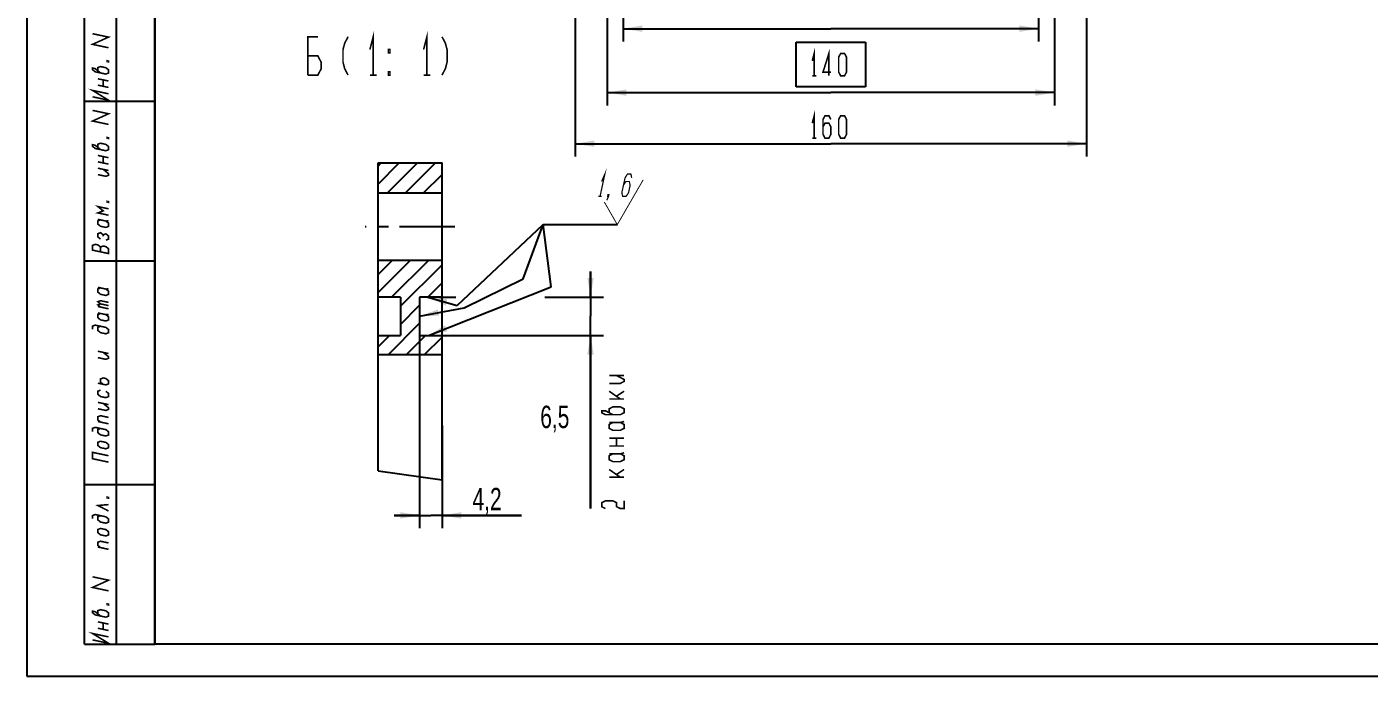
# Model space of a CAD drawing. Header units: millimetres. Extents: x 0 to 420, y 0 to 297.
# Drawn here: x 0 to 210, y 0 to 101.6 of the extents above; entities that cross this region are included whole.
import ezdxf

# ---------------------------------------------------------------- set-up
doc = ezdxf.new("R2010")
doc.units = ezdxf.units.MM
doc.header["$LTSCALE"] = 23.1
doc.linetypes.add('CENTER', pattern=[0.6, 0.375, -0.075, 0.075, -0.075])
doc.layers.get('0').update_dxf_attribs({"linetype": 'CONTINUOUS'})
for name, color, linetype in [('ALL_AXIS', 7, 'CONTINUOUS'), ('ALL_DIMENSIONS', 7, 'CONTINUOUS'), ('ALL_SURF_FIN', 7, 'CONTINUOUS')]:
    doc.layers.add(name, color=color, linetype=linetype)
doc.styles.get("Standard").update_dxf_attribs({"font": 'txt', "width": 0.7})
doc.dimstyles.new('DIMSTYLE_2', dxfattribs={"dimtxt": 3.5, "dimasz": 3, "dimexe": 0.18, "dimexo": 0.0625, "dimgap": 0.09, "dimtad": 1, "dimlfac": 2, "dimdsep": 46, "dimtxsty": 'STANDARD', "dimblk": '_FILLED', "dimblk1": '_FILLED', "dimblk2": '_FILLED', "dimcen": 0.09, "dimadec": 0, "dimazin": 0, "dimtp": 0.5, "dimtm": 0.5, "dimtfac": 1, "dimtofl": 0, "dimtmove": 0, "dimatfit": 3, "dimldrblk": '_FILLED', "dimfxl": 1, "dimtolj": 1, "dimarcsym": 0})
doc.dimstyles.new('DIMSTYLE_3', dxfattribs={"dimtxt": 3.5, "dimasz": 3, "dimexe": 0.18, "dimexo": 0.0625, "dimgap": 0.09, "dimtad": 1, "dimdec": 5, "dimlfac": 2, "dimdsep": 46, "dimtxsty": 'STANDARD', "dimblk": '_FILLED', "dimblk1": '_FILLED', "dimblk2": '_FILLED', "dimcen": 0.09, "dimadec": 0, "dimazin": 0, "dimtp": 0.5, "dimtm": 0.5, "dimtfac": 1, "dimtdec": 5, "dimtofl": 0, "dimtmove": 0, "dimatfit": 3, "dimldrblk": '_FILLED', "dimfxl": 1, "dimtolj": 1, "dimarcsym": 0})
doc.dimstyles.new('DIMSTYLE_7', dxfattribs={"dimtxt": 3.5, "dimasz": 3, "dimexe": 0.18, "dimexo": 0.0625, "dimgap": 0.09, "dimtad": 1, "dimdec": 5, "dimdsep": 46, "dimtxsty": 'STANDARD', "dimblk": '_FILLED', "dimblk1": '_FILLED', "dimblk2": '_FILLED', "dimcen": 0.09, "dimadec": 0, "dimazin": 0, "dimtp": 0.1, "dimtm": 0.1, "dimtfac": 1, "dimtdec": 5, "dimtofl": 0, "dimtmove": 0, "dimatfit": 3, "dimldrblk": '_FILLED', "dimfxl": 1, "dimtolj": 1, "dimarcsym": 0})
doc.dimstyles.get("Standard").update_dxf_attribs({"dimtxt": 3.5, "dimasz": 3, "dimexe": 0.18, "dimexo": 0.0625, "dimgap": 0.09, "dimtad": 1, "dimdec": 5, "dimdsep": 46, "dimtxsty": 'STANDARD', "dimblk": '_FILLED', "dimblk1": '_FILLED', "dimblk2": '_FILLED', "dimcen": 0.09, "dimadec": 0, "dimazin": 0, "dimtol": 1, "dimtp": 1e-05, "dimtm": 1e-05, "dimtfac": 1, "dimtdec": 5, "dimtofl": 0, "dimtmove": 0, "dimatfit": 3, "dimldrblk": '_FILLED', "dimfxl": 1, "dimtolj": 1, "dimarcsym": 0})

# ---------------------------------------------------------------- blocks, each defined once
blk = doc.blocks.new('_FILLED')
at = {"color": 0, "linetype": 'ByBlock'}
blk.add_solid([(0, 0), (-1, 0.167), (-1, -0.167)], dxfattribs=at)
blk = doc.blocks.new('*D3')
at = {"layer": 'ALL_DIMENSIONS', "color": 2, "linetype": 'Continuous'}
for p, q in [((85.79, 122.62), (85.79, 81.34)), ((165.79, 121.32), (165.79, 81.34)), ((85.79, 83.34), (125.79, 83.34)), ((165.79, 83.34), (125.79, 83.34))]:
    blk.add_line(p, q, dxfattribs=at)
at = {"layer": 'ALL_DIMENSIONS', "color": 2, "linetype": 'Continuous', "xscale": 3, "yscale": 3, "zscale": 3, "rotation": 180}
blk.add_blockref('_FILLED', (85.79, 83.34), dxfattribs=at)
at = {"layer": 'ALL_DIMENSIONS', "color": 2, "linetype": 'Continuous', "xscale": 3, "yscale": 3, "zscale": 3}
blk.add_blockref('_FILLED', (165.79, 83.34), dxfattribs=at)
blk = doc.blocks.new('*D9')
at = {"layer": 'ALL_DIMENSIONS', "color": 2, "linetype": 'Continuous'}
for p, q in [((90.79, 150.34), (90.79, 89.34)), ((160.79, 149.23), (160.79, 89.34)), ((90.79, 91.34), (125.79, 91.34)), ((160.79, 91.34), (125.79, 91.34))]:
    blk.add_line(p, q, dxfattribs=at)
at = {"layer": 'ALL_DIMENSIONS', "color": 2, "linetype": 'Continuous', "xscale": 3, "yscale": 3, "zscale": 3, "rotation": 180}
blk.add_blockref('_FILLED', (90.79, 91.34), dxfattribs=at)
at = {"layer": 'ALL_DIMENSIONS', "color": 2, "linetype": 'Continuous', "xscale": 3, "yscale": 3, "zscale": 3}
blk.add_blockref('_FILLED', (160.79, 91.34), dxfattribs=at)
blk = doc.blocks.new('*D10')
at = {"layer": 'ALL_DIMENSIONS', "color": 2, "linetype": 'Continuous'}
for p, q in [((93.29, 121.71), (93.29, 99.34)), ((158.29, 121.71), (158.29, 99.34)), ((93.29, 101.34), (125.79, 101.34)), ((158.29, 101.34), (125.79, 101.34))]:
    blk.add_line(p, q, dxfattribs=at)
at = {"layer": 'ALL_DIMENSIONS', "color": 2, "linetype": 'Continuous', "xscale": 3, "yscale": 3, "zscale": 3, "rotation": 180}
blk.add_blockref('_FILLED', (93.29, 101.34), dxfattribs=at)
at = {"layer": 'ALL_DIMENSIONS', "color": 2, "linetype": 'Continuous', "xscale": 3, "yscale": 3, "zscale": 3}
blk.add_blockref('_FILLED', (158.29, 101.34), dxfattribs=at)
blk = doc.blocks.new('*D17')
at = {"layer": 'ALL_DIMENSIONS', "color": 2, "linetype": 'Continuous'}
for p, q in [((61.45, 53.33), (61.45, 23.16)), ((64.95, 39.23), (64.95, 23.16)), ((61.45, 25.16), (57.45, 25.16)), ((57.45, 25.16), (63.2, 25.16)), ((77.38, 25.16), (63.2, 25.16)), ((64.95, 25.16), (77.38, 25.16))]:
    blk.add_line(p, q, dxfattribs=at)
at = {"layer": 'ALL_DIMENSIONS', "color": 2, "linetype": 'Continuous', "xscale": 3, "yscale": 3, "zscale": 3}
blk.add_blockref('_FILLED', (61.45, 25.16), dxfattribs=at)
at = {"layer": 'ALL_DIMENSIONS', "color": 2, "linetype": 'Continuous', "xscale": 3, "yscale": 3, "zscale": 3, "rotation": 180}
blk.add_blockref('_FILLED', (64.95, 25.16), dxfattribs=at)
blk = doc.blocks.new('*D18')
at = {"layer": 'ALL_DIMENSIONS', "color": 2, "linetype": 'Continuous'}
for p, q in [((88.19, 59.33), (88.19, 63.33)), ((88.19, 63.33), (88.19, 56.33)), ((64.58, 59.33), (67.12, 59.33)), ((81.06, 59.33), (90.19, 59.33)), ((88.19, 26.23), (88.19, 56.33)), ((64.95, 53.33), (90.19, 53.33)), ((88.19, 53.33), (88.19, 26.23))]:
    blk.add_line(p, q, dxfattribs=at)
at = {"layer": 'ALL_DIMENSIONS', "color": 2, "linetype": 'Continuous', "xscale": 3, "yscale": 3, "zscale": 3}
for p, rotation in [((88.19, 59.33), 270), ((88.19, 53.33), 90)]:
    blk.add_blockref('_FILLED', p, dxfattribs=dict(at, rotation=rotation))
blk = doc.blocks.new('SF1_BL2', base_point=(92.93, 74.62))
at = {"layer": 'ALL_SURF_FIN', "color": 2, "linetype": 'Continuous'}
for points, const_width in [([(89.92, 77.41), (90.43, 78.58), (89.68, 75.08)], 0.194), ([(92.38, 70.67), (96.43, 77.68)], 0.146), ([(94.64, 77.99), (94.5, 78.58), (93.97, 78.58), (93.59, 77.99), (93.09, 75.66), (93.23, 75.08), (93.75, 75.08), (94.14, 75.66), (94.39, 76.83), (94.25, 77.41), (93.72, 77.41), (93.34, 76.83)], 0.194), ([(89.42, 75.08), (89.95, 75.08)], 0.194), ([(92.38, 70.67), (90.35, 74.2)], 0.146), ([(91, 75.08), (90.87, 75.08), (90.93, 75.37), (91.06, 75.37), (91, 75.08), (90.74, 74.49)], 0.194)]:
    blk.add_lwpolyline(points, dxfattribs=dict(at, const_width=const_width))

msp = doc.modelspace()

# ---------------------------------------------------------------- linework, layer by layer
at = {"color": 7, "linetype": 'Continuous'}
for p, q in [((0, 297), (0, 0)), ((20, 292), (20, 5)), ((9, 5), (9, 150)), ((14, 5), (14, 150)), ((20, 5), (20, 150)), ((9, 90), (20, 90)), ((54.9547222, 32.125022), (54.9547222, 80.331501)), ((54.9547222, 80.331501), (64.9547222, 80.331501)), ((64.9547222, 30.7205576), (64.9547222, 80.331501)), ((64.9547222, 75.581501), (54.9547222, 75.581501)), ((9, 65), (20, 65)), ((64.9547222, 65.081501), (54.9547222, 65.081501)), ((58.4547222, 59.331501), (54.9547222, 59.331501)), ((58.4547222, 59.331501), (58.4547222, 53.331501)), ((61.4547222, 59.331501), (61.4547222, 53.331501)), ((64.9547222, 59.331501), (61.4547222, 59.331501)), ((54.9547222, 53.331501), (58.4547222, 53.331501)), ((61.4547222, 53.331501), (64.9547222, 53.331501)), ((54.9547222, 50.331501), (64.9547222, 50.331501)), ((54.9547222, 32.125022), (64.9547222, 30.7205576)), ((9, 30), (20, 30)), ((9, 5), (20, 5)), ((415, 5), (20, 5)), ((0, 0), (420, 0))]:
    msp.add_line(p, q, dxfattribs=at)
at = {"color": 2, "linetype": 'Continuous'}
for p, q in [((54.9547222, 79.8447761), (55.4414471, 80.331501)), ((54.9547222, 77.016346), (58.2698741, 80.331501)), ((56.3483012, 75.581501), (61.0983012, 80.331501)), ((59.1767284, 75.581501), (63.9267283, 80.331501)), ((62.0051554, 75.581501), (64.9547222, 78.5310707)), ((64.8335827, 75.581501), (64.9547222, 75.7026405)), ((54.9547222, 62.8742103), (57.1620098, 65.081501)), ((54.9547222, 60.0457878), (59.9904369, 65.081501)), ((57.0688639, 59.331501), (62.8188639, 65.081501)), ((58.4547222, 57.8889351), (64.9547222, 64.3889351)), ((62.7257183, 59.331501), (64.9547222, 61.5605049)), ((58.4547222, 55.0605049), (61.4547222, 58.0605049)), ((56.5541454, 50.331501), (61.4547222, 55.2320747)), ((54.9547222, 51.5605049), (56.7257183, 53.331501)), ((59.3825725, 50.331501), (62.3825725, 53.331501)), ((62.2109995, 50.331501), (64.9547222, 53.075222))]:
    msp.add_line(p, q, dxfattribs=at)
at = {"color": 2, "linetype": 'Continuous', "const_width": 0.25}
for points in [[(53.6647412, 98.0725708), (54.1897412, 100.0725696), (54.1897412, 94.0725604)], [(62.0647412, 98.0725708), (62.5897412, 100.0725696), (62.5897412, 94.0725604)], [(12.7779261, 98.3541687), (10.277926, 98.8855518), (12.7779261, 100.0208386), (10.277926, 100.5522217)], [(43.9522412, 94.0725604), (43.9522412, 100.0725696), (45.5272412, 100.0725696)], [(50.2522412, 100.0725696), (49.7272412, 99.0725702), (49.4647412, 98.0725708), (49.4647412, 96.0725592), (49.7272412, 95.0725598), (50.2522412, 94.0725604)], [(64.9522412, 100.0725696), (65.4772412, 99.0725702), (65.7397412, 98.0725708), (65.7397412, 96.0725592), (65.4772412, 95.0725598), (64.9522412, 94.0725604)], [(43.9522412, 94.0725604), (45.5272412, 94.0725604), (46.0522412, 95.0725598), (46.0522412, 96.0725592), (45.5272412, 97.0725586), (43.9522412, 97.0725586)], [(56.8147412, 97.5725647), (56.5522412, 97.5725647), (56.5522412, 98.0725708), (56.8147412, 98.0725708), (56.8147412, 97.5725647)], [(11.5279261, 94.4115289), (10.6945927, 95.0886584), (10.277926, 95.1772266), (10.277926, 94.9272235), (10.6945927, 94.5886652), (12.3612594, 94.2343927), (12.7779261, 94.3958276), (12.7779261, 94.8958337), (12.3612594, 95.2344049), (11.5279261, 95.4115283), (11.1112594, 95.2500934), (11.1112594, 94.7501001)], [(12.7779261, 96.2708313), (12.7779261, 96.1458362), (12.5695924, 96.1901202), (12.5695924, 96.3151154), (12.7779261, 96.2708313)], [(56.8147412, 94.0725604), (56.5522412, 94.0725604), (56.5522412, 94.5725665), (56.8147412, 94.5725665), (56.8147412, 94.0725604)], [(11.1112594, 93.5000977), (12.7779261, 93.145838)], [(12.7779261, 92.1458386), (11.1112594, 92.5000983)], [(11.9445927, 92.322962), (11.9445927, 93.3229614)], [(53.6647412, 94.0725604), (54.7147412, 94.0725604)], [(62.0647412, 94.0725604), (63.1147412, 94.0725604)], [(10.277926, 90.6772229), (12.7779261, 90.145827), (10.277926, 91.6772223), (12.7779261, 91.1458392)], [(12.7779261, 86.3541632), (10.277926, 86.8855591), (12.7779261, 88.0208331), (10.277926, 88.552229)], [(12.7779261, 84.2708386), (12.7779261, 84.1458307), (12.5695924, 84.1901147), (12.5695924, 84.3151099), (12.7779261, 84.2708386)], [(11.5279261, 82.4115234), (10.6945927, 83.0886658), (10.277926, 83.1772211), (10.277926, 82.9272308), (10.6945927, 82.5886597), (12.3612594, 82.2344), (12.7779261, 82.395835), (12.7779261, 82.8958282), (12.3612594, 83.2343994), (11.5279261, 83.4115228), (11.1112594, 83.2500879), (11.1112594, 82.7500946)], [(11.1112594, 81.5000922), (12.7779261, 81.1458325)], [(12.7779261, 80.1458331), (11.1112594, 80.5000928)], [(11.9445927, 80.3229694), (11.9445927, 81.3229687)], [(11.1112594, 79.5000934), (12.7779261, 79.1458337)], [(11.1112594, 78.500094), (12.3612594, 78.2343961), (12.7779261, 78.395831), (12.7779261, 78.645834), (11.9445927, 79.32297)], [(12.7779261, 72.1458316), (11.1112594, 72.5000912), (11.9445927, 72.8229611), (11.1112594, 73.500097), (12.7779261, 73.145831)], [(12.7779261, 74.2708319), (12.7779261, 74.1458304), (12.5695924, 74.1901144), (12.5695924, 74.315116), (12.7779261, 74.2708319)], [(11.1112594, 71.5000919), (12.3612594, 71.2344003), (12.7779261, 71.2708337)], [(11.5279261, 71.4115302), (11.1112594, 71.2500952), (11.1112594, 70.7500955), (11.5279261, 70.4115308), (12.3612594, 70.2344009), (12.7779261, 70.3958359), (12.7779261, 70.8958356), (12.3612594, 71.2344003)], [(12.3612594, 68.2343958), (12.7779261, 68.3958307), (12.7779261, 68.8958304), (12.3612594, 69.2344016), (11.9445927, 69.0729666), (11.5279261, 69.4115314), (11.1112594, 69.2500964), (11.1112594, 68.7500967), (11.5279261, 68.411532)], [(12.7779261, 66.1458353), (12.7779261, 66.8958316), (12.3612594, 67.2343964), (11.9445927, 67.3229645), (11.5279261, 67.1615295), (11.1112594, 67.5000943), (10.6945927, 67.5886624), (10.277926, 67.4272275), (10.277926, 66.6772247), (12.7779261, 66.1458353)], [(11.5279261, 66.4115268), (11.5279261, 67.1615295)], [(11.9445927, 68.8229636), (11.9445927, 69.0729666)], [(11.1112594, 60.8542621), (12.3612594, 60.5885641), (12.7779261, 60.6249976)], [(11.5279261, 58.2656955), (11.1112594, 58.6042603), (11.5279261, 58.7656952), (12.7779261, 58.4999973)], [(11.5279261, 60.765694), (11.1112594, 60.604259), (11.1112594, 60.1042593), (11.5279261, 59.7656946), (12.3612594, 59.5885648), (12.7779261, 59.7499997), (12.7779261, 60.2499994), (12.3612594, 60.5885641)], [(11.5279261, 57.7656958), (11.1112594, 58.1042606), (11.5279261, 58.2656955), (12.7779261, 57.9999976)], [(12.7779261, 57.4999979), (11.1112594, 57.8542639)], [(11.1112594, 56.8542581), (12.3612594, 56.5885666), (12.7779261, 56.625)], [(11.5279261, 56.7656964), (11.1112594, 56.6042615), (11.1112594, 56.1042618), (11.5279261, 55.765697), (12.3612594, 55.5885672), (12.7779261, 55.7500021), (12.7779261, 56.2500018), (12.3612594, 56.5885666)], [(11.5279261, 54.7656976), (11.1112594, 54.6042627), (11.1112594, 54.104263), (11.5279261, 53.7656982), (12.3612594, 53.5885684), (12.7779261, 53.7499969), (12.7779261, 54.2500031), (12.3612594, 54.5885678), (10.6945927, 54.9428275), (10.277926, 54.7813925), (10.277926, 54.2813928)], [(11.1112594, 50.8542618), (12.7779261, 50.5000021)], [(11.1112594, 49.8542624), (12.3612594, 49.5885645), (12.7779261, 49.7499994), (12.7779261, 50.0000024), (11.9445927, 50.677132)], [(11.1112594, 45.8542584), (12.3612594, 45.5885669), (12.7779261, 45.7500018), (12.7779261, 46.2500015), (12.3612594, 46.5885663), (11.9445927, 46.677128), (11.5279261, 46.5156931), (11.5279261, 46.0156934), (11.9445927, 45.6771286)], [(11.5279261, 44.7656973), (11.1112594, 44.6042624), (11.1112594, 44.1042627), (11.5279261, 43.7656979), (12.3612594, 43.5885681), (12.7779261, 43.7500031), (12.7779261, 44.2500027), (12.3612594, 44.5885675)], [(11.1112594, 42.8542603), (12.7779261, 42.5000006)], [(11.1112594, 41.8542609), (12.3612594, 41.5885629), (12.7779261, 41.7499979), (12.7779261, 42.0000009), (11.9445927, 42.6771304)], [(11.5279261, 39.765694), (11.1112594, 40.1042587), (11.1112594, 40.6042584), (11.5279261, 40.7656934), (12.7779261, 40.5000018)], [(12.7779261, 39.5000024), (11.1112594, 39.8542621)], [(11.5279261, 38.7656946), (11.1112594, 38.6042596), (11.1112594, 38.1042599), (11.5279261, 37.7656952), (12.3612594, 37.5885654), (12.7779261, 37.7500003), (12.7779261, 38.25), (12.3612594, 38.5885648), (10.6945927, 38.9428244), (10.277926, 38.7813895), (10.277926, 38.2813898)], [(12.3612594, 35.5885666), (12.7779261, 35.7500015), (12.7779261, 36.2500012), (12.3612594, 36.588566), (11.5279261, 36.7656958), (11.1112594, 36.6042609), (11.1112594, 36.1042612), (11.5279261, 35.7656964), (12.3612594, 35.5885666)], [(12.7779261, 33.4999997), (10.277926, 34.0313892), (10.277926, 35.0313885), (12.7779261, 34.4999991)], [(12.7779261, 27.9791684), (12.7779261, 27.8541669), (12.5695924, 27.8984509), (12.5695924, 28.0234525), (12.7779261, 27.9791684)], [(11.5279261, 25.1198602), (11.1112594, 24.9584285), (11.1112594, 24.4584288), (11.5279261, 24.1198608), (12.3612594, 23.942731), (12.7779261, 24.104166), (12.7779261, 24.6041656), (12.3612594, 24.9427304), (10.6945927, 25.2969901), (10.277926, 25.1355551), (10.277926, 24.6355586)], [(12.7779261, 25.8541681), (11.1112594, 26.7084274), (12.7779261, 26.8541675)], [(12.3612594, 21.9427322), (12.7779261, 22.1041672), (12.7779261, 22.6041669), (12.3612594, 22.9427316), (11.5279261, 23.1198615), (11.1112594, 22.9584265), (11.1112594, 22.4584268), (11.5279261, 22.1198621), (12.3612594, 21.9427322)], [(11.5279261, 20.1198633), (11.1112594, 20.458428), (11.1112594, 20.9584277), (11.5279261, 21.1198627), (12.7779261, 20.8541679)], [(12.7779261, 19.8541653), (11.1112594, 20.2084282)], [(12.7779261, 13.3541661), (10.277926, 13.8855588), (12.7779261, 15.0208328), (10.277926, 15.5522255)], [(11.5279261, 9.4115295), (10.6945927, 10.0886591), (10.277926, 10.177224), (10.277926, 9.9272241), (10.6945927, 9.5886594), (12.3612594, 9.2343997), (12.7779261, 9.3958347), (12.7779261, 9.8958344), (12.3612594, 10.2343991), (11.5279261, 10.4115289), (11.1112594, 10.250094), (11.1112594, 9.7500943)], [(12.7779261, 11.2708319), (12.7779261, 11.1458336), (12.5695924, 11.1901144), (12.5695924, 11.315116), (12.7779261, 11.2708319)], [(11.1112594, 8.5000951), (12.7779261, 8.1458322)], [(11.9445927, 7.3229626), (11.9445927, 8.3229652)], [(10.277926, 5.6772235), (12.7779261, 5.145834), (10.277926, 6.6772261), (12.7779261, 6.1458334)], [(12.7779261, 7.1458328), (11.1112594, 7.5000957)]]:
    msp.add_lwpolyline(points, dxfattribs=at)
at = {"layer": 'ALL_AXIS', "color": 7, "linetype": 'CENTER'}
msp.add_line((66.9547222, 70.331501), (52.9547222, 70.331501), dxfattribs=at)
at = {"layer": 'ALL_DIMENSIONS', "color": 2, "linetype": 'Continuous'}
for p, q in [((120.3600408, 99.2144781), (131.2100408, 99.2144781)), ((120.3600408, 92.2144781), (120.3600408, 99.2144781)), ((131.2100408, 99.2144781), (131.2100408, 92.2144781)), ((131.2100408, 92.2144781), (120.3600408, 92.2144781))]:
    msp.add_line(p, q, dxfattribs=at)
at = {"layer": 'ALL_DIMENSIONS', "color": 2, "linetype": 'Continuous', "const_width": 0.25}
for points in [[(122.8756604, 96.2978119), (123.1819189, 97.4644757), (123.1819189, 93.9644843)], [(125.4787939, 93.9644843), (125.4787939, 97.4644757), (124.5600439, 94.5478162), (125.7850397, 94.5478162)], [(127.3162939, 93.9644843), (127.0100354, 94.5478162), (127.0100354, 96.8811438), (127.3162939, 97.4644757), (127.9287854, 97.4644757), (128.2350439, 96.8811438), (128.2350439, 94.5478162), (127.9287854, 93.9644843), (127.3162939, 93.9644843)], [(122.8756604, 93.9644843), (123.4881647, 93.9644843)], [(122.8756604, 86.5478082), (123.1819189, 87.714472), (123.1819189, 84.2144806)], [(125.7850397, 87.1311401), (125.4787939, 87.714472), (124.8662897, 87.714472), (124.5600439, 87.1311401), (124.5600439, 84.7978125), (124.8662897, 84.2144806), (125.4787939, 84.2144806), (125.7850397, 84.7978125), (125.7850397, 85.9644763), (125.4787939, 86.5478082), (124.8662897, 86.5478082), (124.5600439, 85.9644763)], [(127.3162939, 84.2144806), (127.0100354, 84.7978125), (127.0100354, 87.1311401), (127.3162939, 87.714472), (127.9287854, 87.714472), (128.2350439, 87.1311401), (128.2350439, 84.7978125), (127.9287854, 84.2144806), (127.3162939, 84.2144806)], [(122.8756604, 84.2144806), (123.4881647, 84.2144806)], [(91.1034384, 45.8256757), (92.8534406, 45.8256757), (93.4367725, 46.1319278), (93.4367725, 46.4381735), (92.2701086, 47.0506778)], [(91.1034384, 47.0506778), (93.4367725, 47.0506778)], [(92.8534406, 43.3756778), (91.1034384, 44.6006735)], [(92.2701086, 43.8350528), (93.4367725, 44.6006735)], [(91.6867767, 40.9256735), (90.5201065, 41.5381778), (89.9367746, 41.5381778), (89.9367746, 41.2319257), (90.5201065, 40.9256735), (92.8534406, 40.9256735), (93.4367725, 41.2319257), (93.4367725, 41.8444235), (92.8534406, 42.1506757), (91.6867767, 42.1506757), (91.1034384, 41.8444235), (91.1034384, 41.2319257)], [(91.1034384, 43.3756778), (93.4367725, 43.3756778)], [(91.1034384, 39.7006778), (92.8534406, 39.7006778), (93.4367725, 39.8538007)], [(91.6867767, 39.7006778), (91.1034384, 39.3944257), (91.1034384, 38.7819278), (91.6867767, 38.4756757), (92.8534406, 38.4756757), (93.4367725, 38.7819278), (93.4367725, 39.3944257), (92.8534406, 39.7006778)], [(91.1034384, 37.2506735), (93.4367725, 37.2506735)], [(93.4367725, 36.0256778), (91.1034384, 36.0256778)], [(92.2701086, 36.0256778), (92.2701086, 37.2506735)], [(91.1034384, 34.8006757), (92.8534406, 34.8006757), (93.4367725, 34.9537985)], [(91.6867767, 34.8006757), (91.1034384, 34.4944235), (91.1034384, 33.8819257), (91.6867767, 33.5756735), (92.8534406, 33.5756735), (93.4367725, 33.8819257), (93.4367725, 34.4944235), (92.8534406, 34.8006757)], [(92.8534406, 31.1256757), (91.1034384, 32.3506778)], [(92.2701086, 31.5850507), (93.4367725, 32.3506778)], [(91.1034384, 31.1256757), (93.4367725, 31.1256757)], [(90.5201065, 26.2256735), (89.9367746, 26.5319257), (89.9367746, 27.1444235), (90.5201065, 27.4506757), (91.6867767, 27.4506757), (92.2701086, 27.1444235), (92.2701086, 26.5319257), (92.8534406, 26.2256735), (93.4367725, 26.2256735), (93.4367725, 27.4506757)]]:
    msp.add_lwpolyline(points, dxfattribs=at)

# ---------------------------------------------------------------- block references
at = {"layer": 'ALL_SURF_FIN', "color": 2, "linetype": 'Continuous'}
msp.add_blockref('SF1_BL2', (92.9257014, 74.6248838), dxfattribs=at)

# ---------------------------------------------------------------- texts
at = {"char_height": 3.5, "width": 8.795338343, "attachment_point": 1}
for s, insert in [('6,5', (80.3189959, 42.3308824)), ('4,2', (69.7230358, 29.4732933))]:
    msp.add_mtext(s, dxfattribs=dict(at, insert=insert))

# ---------------------------------------------------------------- dimensions: what is measured, and where the dimension line sits
at = {"layer": 'ALL_DIMENSIONS', "color": 2, "linetype": 'Continuous'}
dim = msp.add_linear_dim(base=(90.7850408, 91.3394781), p1=(160.7850408, 149.2321442), p2=(90.7850408, 150.3401747), angle=180, dimstyle='DIMSTYLE_3', dxfattribs=at)
dim.commit()
dim.dimension.update_dxf_attribs({"geometry": '*D9', "text_midpoint": (122.1100408, 93.9644781), "dimtype": 160})
for base, p1, p2, dimstyle, picture, middle in [((165.7850408, 83.3394781), (85.7850408, 122.6186358), (165.7850408, 121.3201625), 'DIMSTYLE_2', '*D3', (122.1100408, 84.2144781)), ((158.2850408, 101.3394781), (93.2850408, 121.7144781), (158.2850408, 121.7144781), 'DIMSTYLE_3', '*D10', (122.1100408, 103.9644781)), ((64.9547222, 25.1613712), (61.4547222, 53.331501), (64.9547222, 39.231501), 'DIMSTYLE_7', '*D17', (70.0328017, 26.0363712))]:
    dim = msp.add_linear_dim(base=base, p1=p1, p2=p2, dimstyle=dimstyle, dxfattribs=at)
    dim.commit()
    dim.dimension.update_dxf_attribs({"geometry": picture, "text_midpoint": middle, "dimtype": 160})
dim = msp.add_linear_dim(base=(88.186774, 59.331501), p1=(64.9547222, 53.331501), p2=(64.5775331, 59.331501), angle=90, text='<>\\P2 канавки', dimstyle='DIMSTYLE_7', dxfattribs=at)
dim.commit()
dim.dimension.update_dxf_attribs({"geometry": '*D18', "text_midpoint": (87.311774, 45.8256758), "dimtype": 160})

# ---------------------------------------------------------------- leaders
at = {"layer": 'ALL_SURF_FIN', "color": 2, "linetype": 'Continuous'}
for points in [[(61.4547222, 56.3441765), (68.4051813, 57.6733203), (77.6637072, 62.2118134), (80.7960332, 70.6715645), (92.3837973, 70.6715645)], [(62.7460804, 59.331501), (67.318883, 58.0363998), (80.7960332, 70.6715645), (92.3837973, 70.6715645)], [(62.8138552, 53.331501), (82.0332826, 60.9395038), (80.7960332, 70.6715645), (92.3837973, 70.6715645)]]:
    msp.add_leader(points, dimstyle='STANDARD', override={"dimtad": 0}, dxfattribs=at)

doc.saveas('drawing.dxf')
